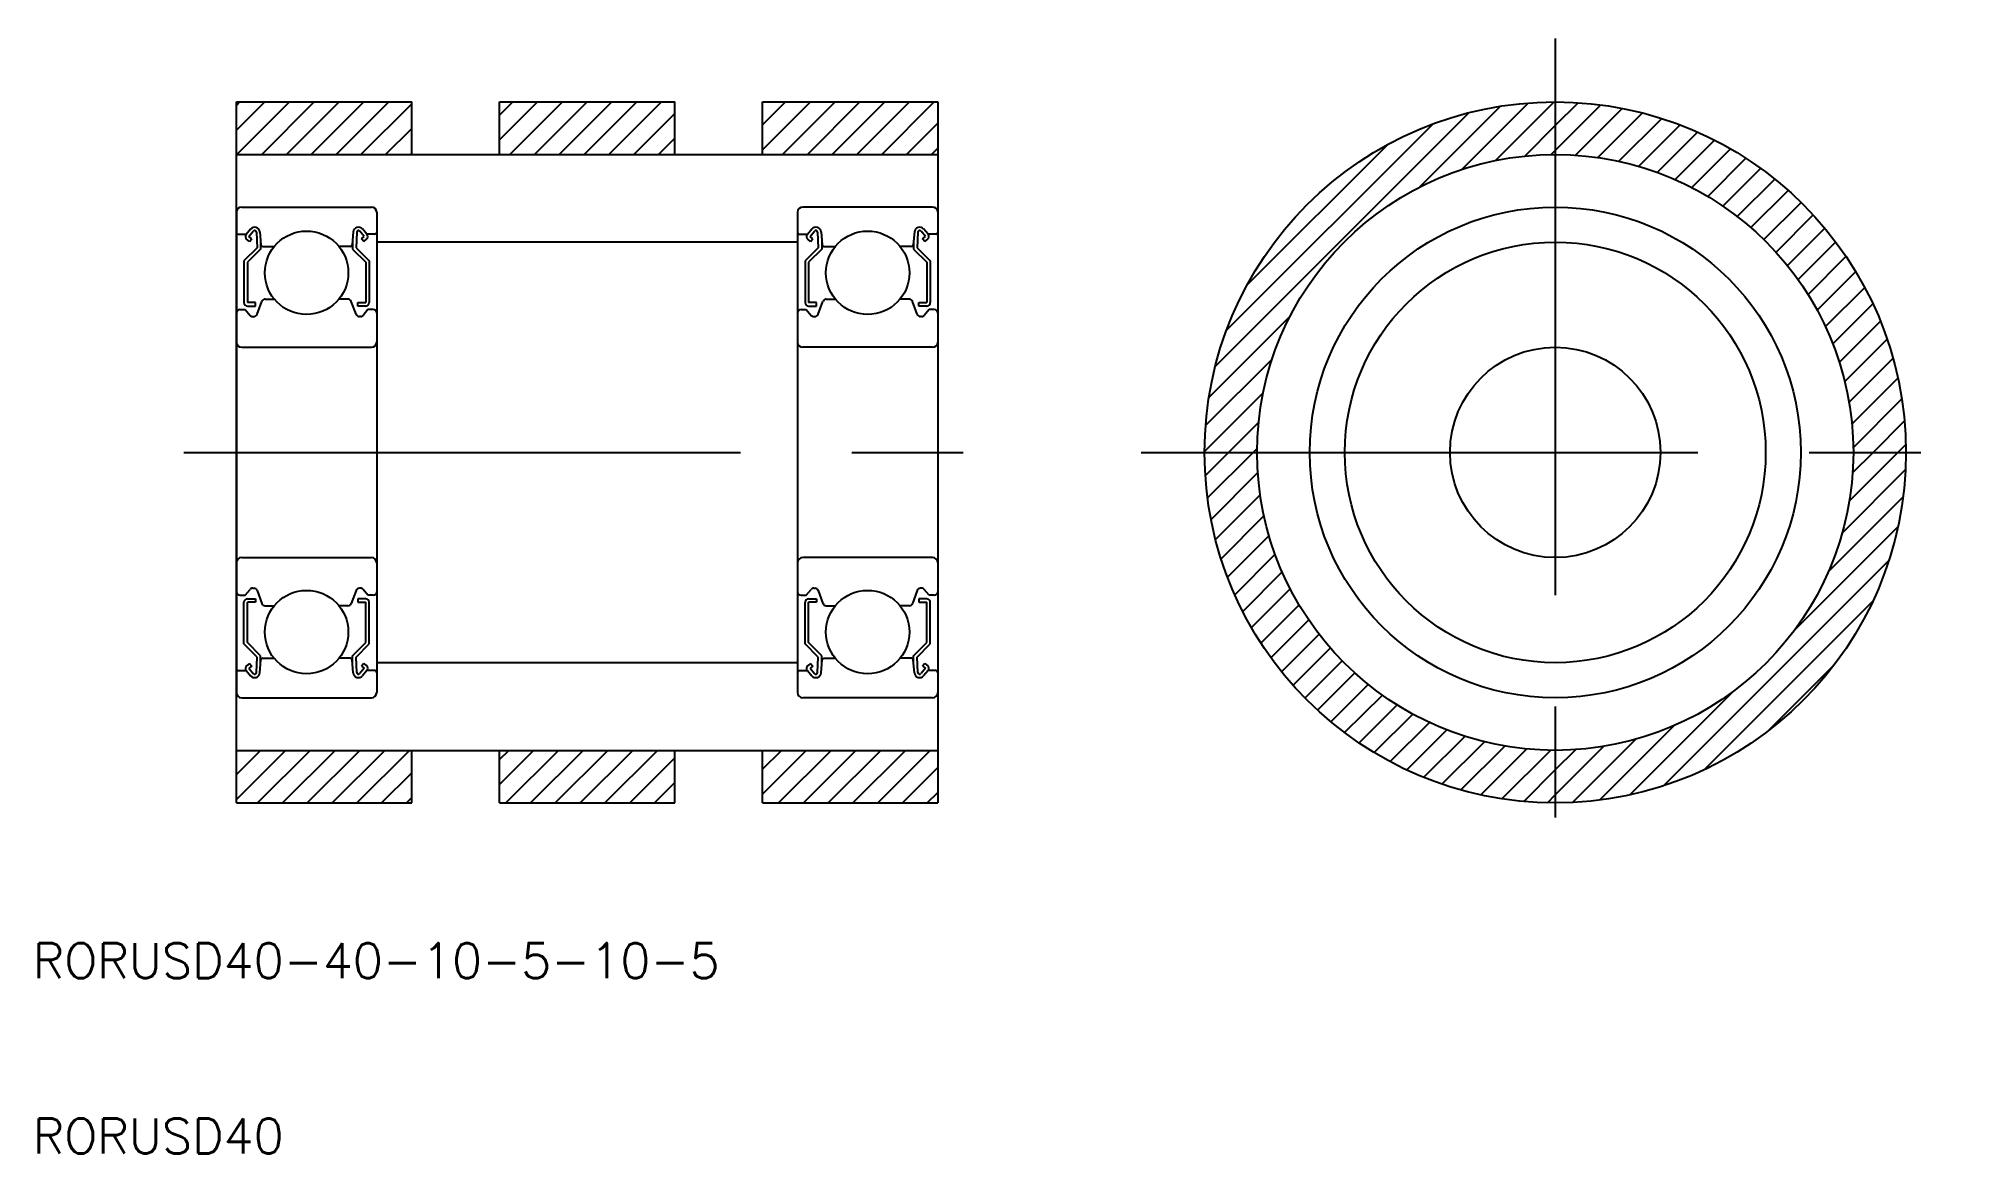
# Model space of a CAD drawing. Extents: x 39 to 149, y 10 to 74.
import ezdxf

# ---------------------------------------------------------------- set-up
doc = ezdxf.new("R2010")
doc.units = 0
doc.linetypes.add('CENTER', pattern=[50.8, 31.75, -6.35, 6.35, -6.35])
doc.layers.get('0').update_dxf_attribs({"linetype": 'CONTINUOUS'})
doc.layers.add('CENTER', color=1, linetype='CENTER')
doc.styles.get("Standard").update_dxf_attribs({"font": 'txt.shx'})

# ---------------------------------------------------------------- blocks, each defined once
blk = doc.blocks.new('*X2')
at = {"color": 0, "linetype": 'CONTINUOUS'}
for p, q in [((50, 68.38), (51.62, 70)), ((50, 69.8), (50.2, 70)), ((50.03, 67), (53.03, 70)), ((51.44, 67), (54.44, 70)), ((52.86, 67), (55.86, 70)), ((54.27, 67), (57.27, 70)), ((55.69, 67), (58.69, 70)), ((57.1, 67), (60, 69.9)), ((65, 67.83), (67.17, 70)), ((65, 69.24), (65.76, 70)), ((65.59, 67), (68.59, 70)), ((67, 67), (70, 70)), ((68.41, 67), (71.41, 70)), ((69.83, 67), (72.83, 70)), ((71.24, 67), (74.24, 70)), ((80, 67.27), (82.73, 70)), ((80, 68.69), (81.31, 70)), ((81.14, 67), (84.14, 70)), ((82.56, 67), (85.56, 70)), ((83.97, 67), (86.97, 70)), ((85.38, 67), (88.38, 70)), ((86.8, 67), (89.8, 70)), ((105.83, 54.92), (120.3, 69.39)), ((117.45, 65.12), (122.08, 69.75)), ((119.88, 66.14), (123.68, 69.94)), ((121.81, 66.66), (125.15, 70)), ((125.21, 68.65), (126.53, 69.96)), ((125.21, 67.23), (127.81, 69.83)), ((126.36, 66.96), (129.03, 69.63)), ((127.64, 66.83), (130.18, 69.37)), ((58.51, 67), (60, 68.49)), ((72.66, 67), (75, 69.34)), ((88.21, 67), (90, 68.79)), ((106.47, 56.97), (118.24, 68.75)), ((123.48, 66.91), (125.21, 68.65)), ((128.84, 66.61), (131.28, 69.06)), ((129.96, 66.32), (132.33, 68.69)), ((131.03, 65.97), (133.33, 68.28)), ((74.07, 67), (75, 67.93)), ((89.63, 67), (90, 67.37)), ((107.65, 59.57), (115.65, 67.56)), ((124.98, 67), (125.21, 67.23)), ((132.04, 65.57), (134.29, 67.82)), ((133, 65.11), (135.21, 67.32)), ((59.93, 67), (60, 67.07)), ((133.91, 64.61), (136.08, 66.79)), ((134.77, 64.06), (136.92, 66.21)), ((135.59, 63.47), (137.73, 65.6)), ((136.37, 62.83), (138.49, 64.95)), ((137.1, 62.15), (139.23, 64.27)), ((137.8, 61.43), (139.92, 63.55)), ((138.45, 60.67), (140.58, 62.8)), ((139.06, 59.86), (141.21, 62.01)), ((139.63, 59.02), (141.79, 61.18)), ((140.15, 58.12), (142.35, 60.32)), ((140.62, 57.18), (142.86, 59.42)), ((141.05, 56.19), (143.33, 58.48)), ((105.46, 53.14), (110.09, 57.77)), ((141.42, 55.15), (143.76, 57.49)), ((141.73, 54.04), (144.14, 56.46)), ((105.27, 51.53), (109.07, 55.33)), ((141.97, 52.87), (144.48, 55.38)), ((142.14, 51.63), (144.76, 54.25)), ((105.21, 50.06), (108.56, 53.4)), ((142.21, 50.29), (144.98, 53.06)), ((143.34, 50), (145.13, 51.8)), ((106.57, 50), (108.3, 51.73)), ((105.26, 48.69), (106.57, 50)), ((105.38, 47.4), (107.98, 50)), ((107.98, 50), (108.22, 50.23)), ((141.99, 47.24), (144.75, 50)), ((142.17, 48.84), (143.34, 50)), ((144.75, 50), (145.21, 50.46)), ((105.58, 46.18), (108.25, 48.86)), ((141.59, 45.42), (145.19, 49.02)), ((105.84, 45.03), (108.39, 47.58)), ((140.81, 43.23), (145.05, 47.47)), ((106.16, 43.93), (108.6, 46.38)), ((106.52, 42.88), (108.89, 45.25)), ((138.87, 39.88), (144.76, 45.77)), ((106.94, 41.88), (109.24, 44.19)), ((107.39, 40.92), (109.64, 43.18)), ((131.38, 30.98), (144.24, 43.83)), ((107.89, 40.01), (110.1, 42.22)), ((108.43, 39.13), (110.6, 41.31)), ((133.72, 31.9), (143.31, 41.49)), ((109, 38.29), (111.15, 40.44)), ((109.61, 37.49), (111.75, 39.62)), ((110.26, 36.72), (112.39, 38.85)), ((110.94, 35.99), (113.06, 38.11)), ((137.31, 34.07), (141.14, 37.9)), ((111.66, 35.29), (113.78, 37.42)), ((112.41, 34.63), (114.55, 36.76)), ((129.45, 30.45), (135.34, 36.34)), ((113.2, 34.01), (115.35, 36.15)), ((114.03, 33.42), (116.2, 35.59)), ((114.89, 32.87), (117.09, 35.07)), ((115.8, 32.36), (118.03, 34.59)), ((116.74, 31.89), (119.02, 34.17)), ((127.74, 30.16), (131.99, 34.41)), ((117.72, 31.46), (120.07, 33.8)), ((118.75, 31.07), (121.17, 33.49)), ((119.83, 30.74), (122.34, 33.24)), ((120.97, 30.46), (123.59, 33.08)), ((125.21, 30.46), (127.98, 33.23)), ((125.21, 31.88), (126.38, 33.04)), ((126.19, 30.02), (129.8, 33.63)), ((50, 30.2), (52.8, 33)), ((50, 31.62), (51.38, 33)), ((51.21, 30), (54.21, 33)), ((52.63, 30), (55.63, 33)), ((54.04, 30), (57.04, 33)), ((55.46, 30), (58.46, 33)), ((56.87, 30), (59.87, 33)), ((65, 31.06), (66.94, 33)), ((65, 32.47), (65.53, 33)), ((65.36, 30), (68.36, 33)), ((66.77, 30), (69.77, 33)), ((68.18, 30), (71.18, 33)), ((69.6, 30), (72.6, 33)), ((71.01, 30), (74.01, 33)), ((72.43, 30), (75, 32.57)), ((80, 30.5), (82.5, 33)), ((80, 31.92), (81.08, 33)), ((80.91, 30), (83.91, 33)), ((82.33, 30), (85.33, 33)), ((83.74, 30), (86.74, 33)), ((85.15, 30), (88.15, 33)), ((86.57, 30), (89.57, 33)), ((87.98, 30), (90, 32.02)), ((122.16, 30.23), (124.93, 33)), ((58.28, 30), (60, 31.72)), ((73.84, 30), (75, 31.16)), ((123.42, 30.08), (125.21, 31.88)), ((59.7, 30), (60, 30.3)), ((89.4, 30), (90, 30.6)), ((124.76, 30.01), (125.21, 30.46))]:
    blk.add_line(p, q, dxfattribs=at)

msp = doc.modelspace()

# ---------------------------------------------------------------- linework, layer by layer
at = {"color": 7, "linetype": 'CONTINUOUS'}
for p, q in [((50, 70), (60, 70)), ((50, 30), (50, 70)), ((60, 67), (60, 70)), ((65, 70), (75, 70)), ((65, 67), (65, 70)), ((75, 67), (75, 70)), ((80, 70), (90, 70)), ((80, 67), (80, 70)), ((90, 70), (90, 30)), ((50, 67), (90, 67)), ((50.3, 64), (57.7, 64)), ((89.7, 64), (82.3, 64)), ((50, 63.7), (50, 36.3)), ((58, 63.7), (58, 36.3)), ((82, 63.7), (82, 36.3)), ((90, 63.7), (90, 36.3)), ((50.1, 62.45), (50.56, 62.45)), ((51.18, 61.68), (50.43, 60.93)), ((50.56, 62.45), (50.81, 62.75)), ((50.74, 62.04), (50.58, 62.17)), ((50.71, 62.32), (50.96, 62.62)), ((50.87, 62.19), (50.71, 62.32)), ((50.74, 62.04), (50.87, 62.19)), ((51.14, 62.56), (51.18, 61.68)), ((51.34, 62.58), (51.4, 61.84)), ((51.38, 62.07), (51.38, 61.6)), ((51.5, 61.75), (52.15, 61.75)), ((56.5, 61.75), (55.85, 61.75)), ((56.66, 62.58), (56.6, 61.84)), ((56.62, 62.07), (56.62, 61.6)), ((56.86, 62.56), (56.82, 61.68)), ((56.82, 61.68), (57.57, 60.93)), ((57.29, 62.32), (57.04, 62.62)), ((57.13, 62.19), (57.29, 62.32)), ((57.26, 62.04), (57.13, 62.19)), ((57.44, 62.45), (57.19, 62.75)), ((57.26, 62.04), (57.42, 62.17)), ((57.9, 62.45), (57.44, 62.45)), ((82, 62), (58, 62)), ((82.1, 62.45), (82.56, 62.45)), ((83.18, 61.68), (82.43, 60.93)), ((82.56, 62.45), (82.81, 62.75)), ((82.74, 62.04), (82.58, 62.17)), ((82.71, 62.32), (82.96, 62.62)), ((82.87, 62.19), (82.71, 62.32)), ((82.74, 62.04), (82.87, 62.19)), ((83.14, 62.56), (83.18, 61.68)), ((83.34, 62.58), (83.4, 61.84)), ((83.38, 62.07), (83.38, 61.6)), ((83.5, 61.75), (84.15, 61.75)), ((88.5, 61.75), (87.85, 61.75)), ((88.66, 62.58), (88.6, 61.84)), ((88.62, 62.07), (88.62, 61.6)), ((88.86, 62.56), (88.82, 61.68)), ((88.82, 61.68), (89.57, 60.93)), ((89.29, 62.32), (89.04, 62.62)), ((89.13, 62.19), (89.29, 62.32)), ((89.26, 62.04), (89.13, 62.19)), ((89.44, 62.45), (89.19, 62.75)), ((89.26, 62.04), (89.42, 62.17)), ((89.9, 62.45), (89.44, 62.45)), ((50.43, 60.93), (50.43, 58.55)), ((51.38, 61.6), (50.63, 60.85)), ((50.63, 60.85), (50.63, 58.55)), ((56.62, 61.6), (57.37, 60.85)), ((57.37, 60.85), (57.37, 58.55)), ((57.57, 60.93), (57.57, 58.55)), ((82.43, 60.93), (82.43, 58.55)), ((83.38, 61.6), (82.63, 60.85)), ((82.63, 60.85), (82.63, 58.55)), ((88.62, 61.6), (89.37, 60.85)), ((89.37, 60.85), (89.37, 58.55)), ((89.57, 60.93), (89.57, 58.55)), ((51.08, 58.55), (50.63, 58.55)), ((51.08, 58.35), (51.08, 58.55)), ((51.18, 57.88), (51.45, 58.62)), ((51.64, 58.75), (52.15, 58.75)), ((56.36, 58.75), (55.85, 58.75)), ((56.82, 57.88), (56.55, 58.62)), ((56.92, 58.35), (56.92, 58.55)), ((56.92, 58.55), (57.37, 58.55)), ((83.08, 58.55), (82.63, 58.55)), ((83.08, 58.35), (83.08, 58.55)), ((83.18, 57.88), (83.45, 58.62)), ((83.64, 58.75), (84.15, 58.75)), ((88.36, 58.75), (87.85, 58.75)), ((88.82, 57.88), (88.55, 58.62)), ((88.92, 58.55), (89.37, 58.55)), ((88.92, 58.35), (88.92, 58.55)), ((50.2, 58.15), (50.5, 58.15)), ((50.5, 58.15), (50.78, 57.82)), ((50.63, 58.35), (51.08, 58.35)), ((50.93, 57.75), (50.99, 57.75)), ((57.37, 58.35), (56.92, 58.35)), ((57.07, 57.75), (57.01, 57.75)), ((57.5, 58.15), (57.22, 57.82)), ((57.8, 58.15), (57.5, 58.15)), ((82.2, 58.15), (82.5, 58.15)), ((82.5, 58.15), (82.78, 57.82)), ((82.63, 58.35), (83.08, 58.35)), ((82.93, 57.75), (82.99, 57.75)), ((89.37, 58.35), (88.92, 58.35)), ((89.07, 57.75), (89.01, 57.75)), ((89.5, 58.15), (89.22, 57.82)), ((89.8, 58.15), (89.5, 58.15)), ((50.3, 56), (57.7, 56)), ((89.7, 56), (82.3, 56)), ((50.3, 44), (57.7, 44)), ((89.7, 44), (82.3, 44)), ((50.2, 41.85), (50.5, 41.85)), ((50.5, 41.85), (50.78, 42.18)), ((50.93, 42.25), (50.99, 42.25)), ((51.18, 42.12), (51.45, 41.38)), ((56.82, 42.12), (56.55, 41.38)), ((57.07, 42.25), (57.01, 42.25)), ((57.5, 41.85), (57.22, 42.18)), ((57.8, 41.85), (57.5, 41.85)), ((82.2, 41.85), (82.5, 41.85)), ((82.5, 41.85), (82.78, 42.18)), ((82.93, 42.25), (82.99, 42.25)), ((83.18, 42.12), (83.45, 41.38)), ((88.82, 42.12), (88.55, 41.38)), ((89.07, 42.25), (89.01, 42.25)), ((89.5, 41.85), (89.22, 42.18)), ((89.8, 41.85), (89.5, 41.85)), ((50.43, 39.07), (50.43, 41.45)), ((50.63, 41.65), (51.08, 41.65)), ((51.08, 41.45), (50.63, 41.45)), ((50.63, 39.15), (50.63, 41.45)), ((51.08, 41.65), (51.08, 41.45)), ((51.64, 41.25), (52.15, 41.25)), ((51.77, 41.25), (51.77, 41.25)), ((51.89, 41.25), (51.89, 41.25)), ((56.36, 41.25), (55.85, 41.25)), ((57.37, 41.65), (56.92, 41.65)), ((56.92, 41.65), (56.92, 41.45)), ((56.92, 41.45), (57.37, 41.45)), ((57.37, 39.15), (57.37, 41.45)), ((57.57, 39.07), (57.57, 41.45)), ((82.43, 39.07), (82.43, 41.45)), ((82.63, 41.65), (83.08, 41.65)), ((82.63, 39.15), (82.63, 41.45)), ((83.08, 41.45), (82.63, 41.45)), ((83.08, 41.65), (83.08, 41.45)), ((83.64, 41.25), (84.15, 41.25)), ((88.36, 41.25), (87.85, 41.25)), ((88.11, 41.25), (88.11, 41.25)), ((88.23, 41.25), (88.23, 41.25)), ((89.37, 41.65), (88.92, 41.65)), ((88.92, 41.65), (88.92, 41.45)), ((88.92, 41.45), (89.37, 41.45)), ((89.37, 39.15), (89.37, 41.45)), ((89.57, 39.07), (89.57, 41.45)), ((51.18, 38.32), (50.43, 39.07)), ((51.38, 38.4), (50.63, 39.15)), ((56.62, 38.4), (57.37, 39.15)), ((56.82, 38.32), (57.57, 39.07)), ((83.18, 38.32), (82.43, 39.07)), ((83.38, 38.4), (82.63, 39.15)), ((88.62, 38.4), (89.37, 39.15)), ((88.82, 38.32), (89.57, 39.07)), ((50.1, 37.55), (50.56, 37.55)), ((50.56, 37.55), (50.81, 37.25)), ((50.74, 37.96), (50.58, 37.83)), ((50.87, 37.81), (50.71, 37.68)), ((50.71, 37.68), (50.96, 37.38)), ((50.74, 37.96), (50.87, 37.81)), ((51.14, 37.44), (51.18, 38.32)), ((51.34, 37.42), (51.4, 38.16)), ((51.38, 37.93), (51.38, 38.4)), ((51.5, 38.25), (52.15, 38.25)), ((56.5, 38.25), (55.85, 38.25)), ((56.66, 37.42), (56.6, 38.16)), ((56.62, 37.93), (56.62, 38.4)), ((56.86, 37.44), (56.82, 38.32)), ((57.29, 37.68), (57.04, 37.38)), ((57.26, 37.96), (57.13, 37.81)), ((57.13, 37.81), (57.29, 37.68)), ((57.44, 37.55), (57.19, 37.25)), ((57.26, 37.96), (57.42, 37.83)), ((57.9, 37.55), (57.44, 37.55)), ((82, 38), (58, 38)), ((82.1, 37.55), (82.56, 37.55)), ((82.56, 37.55), (82.81, 37.25)), ((82.74, 37.96), (82.58, 37.83)), ((82.87, 37.81), (82.71, 37.68)), ((82.71, 37.68), (82.96, 37.38)), ((82.74, 37.96), (82.87, 37.81)), ((83.14, 37.44), (83.18, 38.32)), ((83.34, 37.42), (83.4, 38.16)), ((83.38, 37.93), (83.38, 38.4)), ((83.5, 38.25), (84.15, 38.25)), ((88.5, 38.25), (87.85, 38.25)), ((88.66, 37.42), (88.6, 38.16)), ((88.62, 37.93), (88.62, 38.4)), ((88.86, 37.44), (88.82, 38.32)), ((89.29, 37.68), (89.04, 37.38)), ((89.26, 37.96), (89.13, 37.81)), ((89.13, 37.81), (89.29, 37.68)), ((89.44, 37.55), (89.19, 37.25)), ((89.26, 37.96), (89.42, 37.83)), ((89.9, 37.55), (89.44, 37.55)), ((50.3, 36), (57.7, 36)), ((89.7, 36), (82.3, 36)), ((50, 33), (90, 33)), ((60, 30), (60, 33)), ((65, 30), (65, 33)), ((75, 30), (75, 33)), ((80, 30), (80, 33)), ((50, 30), (60, 30)), ((65, 30), (75, 30)), ((80, 30), (90, 30))]:
    msp.add_line(p, q, dxfattribs=at)
for centre, radius in [((125.21, 50), 20), ((125.21, 50), 17), ((125.21, 50), 14), ((54, 60.25), 2.38), ((86, 60.25), 2.38), ((125.21, 50), 6), ((54, 39.75), 2.38), ((86, 39.75), 2.38)]:
    msp.add_circle(centre, radius, dxfattribs=at)
at = {"color": 3, "linetype": 'CONTINUOUS'}
msp.add_circle((125.21, 50), 12, dxfattribs=at)
at = {"color": 7, "linetype": 'CONTINUOUS'}
for centre, radius, start, end in [((50.3, 63.7), 0.3, 90, 180), ((57.7, 63.7), 0.3, 0, 90), ((82.3, 63.7), 0.3, 90, 180), ((89.7, 63.7), 0.3, 0, 90), ((51.04, 62.55), 0.3, 4.9968, 140.002), ((56.96, 62.55), 0.3, 39.998, 175.0032), ((83.04, 62.55), 0.3, 4.9968, 140.002), ((88.96, 62.55), 0.3, 39.998, 175.0032), ((50.1, 62.55), 0.1, 180, 270), ((50.71, 62.32), 0.2, 140.002, 230.0863), ((51.04, 62.56), 0.1, 2.8198, 140.0022), ((51.5, 61.85), 0.1, 184.9968, 269.9991), ((56.5, 61.85), 0.1, 270.0009, 355.0032), ((56.96, 62.56), 0.1, 39.9978, 177.1802), ((57.29, 62.32), 0.2, 309.9137, 39.998), ((57.9, 62.55), 0.1, 270, 0), ((82.1, 62.55), 0.1, 180, 270), ((82.71, 62.32), 0.2, 140.002, 230.0863), ((83.04, 62.56), 0.1, 2.8198, 140.0022), ((83.5, 61.85), 0.1, 184.9968, 269.9991), ((88.5, 61.85), 0.1, 270.0009, 355.0032), ((88.96, 62.56), 0.1, 39.9978, 177.1802), ((89.29, 62.32), 0.2, 309.9137, 39.998), ((89.9, 62.55), 0.1, 270, 0), ((50.63, 58.55), 0.2, 180, 270), ((51.64, 58.55), 0.2, 90, 159.9916), ((56.36, 58.55), 0.2, 20.0084, 90), ((57.37, 58.55), 0.2, 270, 0), ((82.63, 58.55), 0.2, 180, 270), ((83.64, 58.55), 0.2, 90, 159.9916), ((88.36, 58.55), 0.2, 20.0084, 90), ((89.37, 58.55), 0.2, 270, 0), ((50.2, 57.95), 0.2, 90, 180), ((50.93, 57.95), 0.2, 219.9952, 270), ((50.99, 57.95), 0.2, 270, 339.9916), ((57.01, 57.95), 0.2, 200.0084, 270), ((57.07, 57.95), 0.2, 270, 320.0048), ((57.8, 57.95), 0.2, 0, 90), ((82.2, 57.95), 0.2, 90, 180), ((82.93, 57.95), 0.2, 219.9952, 270), ((82.99, 57.95), 0.2, 270, 339.9916), ((89.01, 57.95), 0.2, 200.0084, 270), ((89.07, 57.95), 0.2, 270, 320.0048), ((89.8, 57.95), 0.2, 0, 90), ((50.3, 56.3), 0.3, 180, 270), ((57.7, 56.3), 0.3, 270, 0), ((82.3, 56.3), 0.3, 180, 270), ((89.7, 56.3), 0.3, 270, 0), ((50.3, 43.7), 0.3, 90, 180), ((57.7, 43.7), 0.3, 0, 90), ((82.3, 43.7), 0.3, 90, 180), ((89.7, 43.7), 0.3, 0, 90), ((50.2, 42.05), 0.2, 180, 270), ((50.93, 42.05), 0.2, 90, 140.0048), ((50.99, 42.05), 0.2, 20.0084, 90), ((57.01, 42.05), 0.2, 90, 159.9916), ((57.07, 42.05), 0.2, 39.9952, 90), ((57.8, 42.05), 0.2, 270, 0), ((82.2, 42.05), 0.2, 180, 270), ((82.93, 42.05), 0.2, 90, 140.0048), ((82.99, 42.05), 0.2, 20.0084, 90), ((89.01, 42.05), 0.2, 90, 159.9916), ((89.07, 42.05), 0.2, 39.9952, 90), ((89.8, 42.05), 0.2, 270, 0), ((50.63, 41.45), 0.2, 90, 180), ((51.64, 41.45), 0.2, 200.0084, 270), ((56.36, 41.45), 0.2, 270, 339.9916), ((57.37, 41.45), 0.2, 0, 90), ((82.63, 41.45), 0.2, 90, 180), ((83.64, 41.45), 0.2, 200.0084, 270), ((88.36, 41.45), 0.2, 270, 339.9916), ((89.37, 41.45), 0.2, 0, 90), ((50.1, 37.45), 0.1, 90, 180), ((50.71, 37.68), 0.2, 129.9137, 219.998), ((51.04, 37.44), 0.1, 219.9978, 357.1802), ((51.5, 38.15), 0.1, 90.0009, 175.0032), ((56.5, 38.15), 0.1, 4.9968, 89.9991), ((56.96, 37.44), 0.1, 182.8198, 320.0022), ((57.29, 37.68), 0.2, 320.002, 50.0863), ((57.9, 37.45), 0.1, 0, 90), ((82.1, 37.45), 0.1, 90, 180), ((82.71, 37.68), 0.2, 129.9137, 219.998), ((83.04, 37.44), 0.1, 219.9978, 357.1802), ((83.5, 38.15), 0.1, 90.0009, 175.0032), ((88.5, 38.15), 0.1, 4.9968, 89.9991), ((88.96, 37.44), 0.1, 182.8198, 320.0022), ((89.29, 37.68), 0.2, 320.002, 50.0863), ((89.9, 37.45), 0.1, 0, 90), ((51.04, 37.45), 0.3, 219.998, 355.0032), ((56.96, 37.45), 0.3, 184.9968, 320.002), ((83.04, 37.45), 0.3, 219.998, 355.0032), ((88.96, 37.45), 0.3, 184.9968, 320.002), ((50.3, 36.3), 0.3, 180, 270), ((57.7, 36.3), 0.3, 270, 0), ((82.3, 36.3), 0.3, 180, 270), ((89.7, 36.3), 0.3, 270, 0)]:
    msp.add_arc(centre, radius, start, end, dxfattribs=at)
at = {"layer": 'CENTER', "color": 1, "linetype": 'CENTER'}
for p, q in [((125.21, 73.61), (125.21, 26.39)), ((47, 50), (93, 50)), ((101.6, 50), (148.83, 50))]:
    msp.add_line(p, q, dxfattribs=at)

# ---------------------------------------------------------------- block references
at = {"color": 3, "linetype": 'CONTINUOUS'}
msp.add_blockref('*X2', (0, 0), dxfattribs=at)

# ---------------------------------------------------------------- texts
at = {"color": 7, "linetype": 'CONTINUOUS'}
for s, p in [('RORUSD40-40-10-5-10-5', (38.38, 20)), ('RORUSD40', (38.38, 10))]:
    msp.add_text(s, height=2, dxfattribs=at).set_placement(p)

doc.saveas('drawing.dxf')
